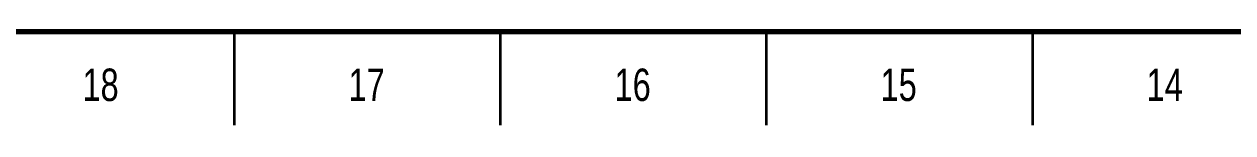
# Model space of a CAD drawing. Header units: millimetres. Extents: x 2 to 1187, y 2 to 839.
# Drawn here: x 305 to 532.2, y 2.5 to 20 of the extents above; entities that cross this region are included whole.
import ezdxf

# ---------------------------------------------------------------- set-up
doc = ezdxf.new("R2010")
doc.units = ezdxf.units.MM
doc.styles.add('SLDTEXTSTYLE0', font='TXT', dxfattribs={"width": 0.75})

msp = doc.modelspace()

# ---------------------------------------------------------------- linework, layer by layer
at = {"color": 7, "linetype": 'Continuous', "lineweight": 70}
msp.add_line((1169, 20), (20, 20), dxfattribs=at)
at = {"color": 7, "linetype": 'Continuous', "lineweight": 35}
for p, q in [((344.5, 20), (344.5, 2.5)), ((394.5, 20), (394.5, 2.5)), ((444.5, 20), (444.5, 2.5)), ((494.5, 20), (494.5, 2.5))]:
    msp.add_line(p, q, dxfattribs=at)

# ---------------------------------------------------------------- texts
at = {"color": 7, "linetype": 'Continuous', "lineweight": 0, "char_height": 6.096, "attachment_point": 2, "style": 'SLDTEXTSTYLE0'}
for s, insert in [('18', (319.377233, 13.11369)), ('17', (369.377233, 13.11369)), ('16', (419.377233, 13.11369)), ('15', (469.377233, 13.11369)), ('14', (519.377233, 13.11369))]:
    msp.add_mtext(s, dxfattribs=dict(at, insert=insert))

doc.saveas('drawing.dxf')
